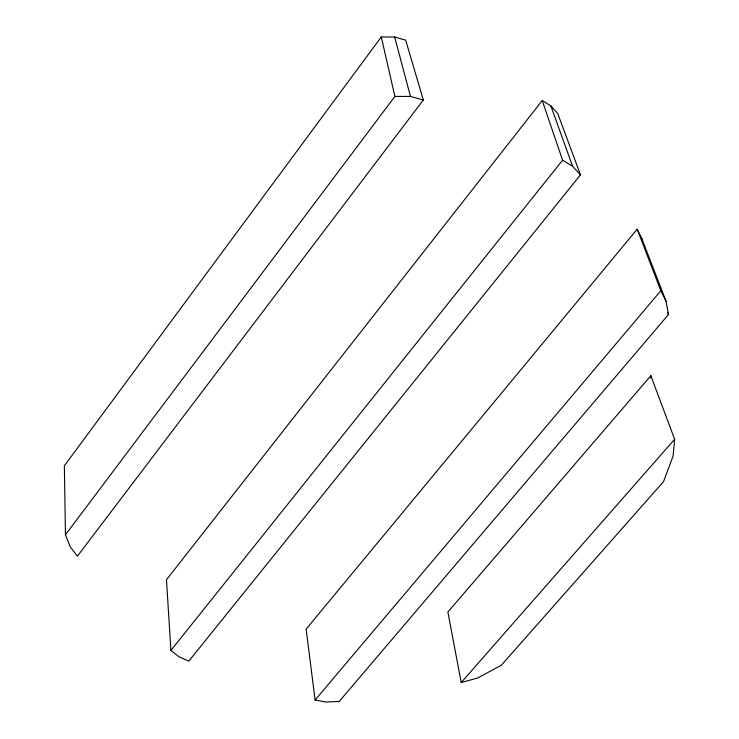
<?xml version="1.0" encoding="UTF-8"?>
<svg xmlns="http://www.w3.org/2000/svg" width="739" height="739" viewBox="0 0 739 739"><rect width="100%" height="100%" fill="white"/><g stroke="black" fill="none" stroke-linecap="round" stroke-linejoin="round"><path stroke-width="1.11" d="M650.662 377.98L650.847 375.726L447.88 612.031L461.21 682.54L477.634 678.005L501.319 665.248L663.567 481.588L673.09 455.991L674.642 439.252L650.847 375.726M381.296 36.95L64.358 465.792L65.448 534.787L70.334 547.008L77.373 556.227L423.318 100.014L405.693 40.183L394.663 37.015L381.296 36.95L394.894 96.43L65.448 534.787M542.232 100.55L166.478 579.736L170.903 650.468L179.078 656.823L188.824 661.119L580.484 174.838L557.677 113.409L550.841 105.889L542.232 100.55L562.591 160.187L572.577 166.266L580.484 174.838M170.903 650.468L562.591 160.187M637.184 229.201L306.14 629.101L315.1 700.036L326.075 702.05L339.219 701.45L668.472 314.555L666.005 301.115L641.692 238.3L637.184 229.201L660.842 290.741L666.005 301.115M315.1 700.036L660.842 290.741M461.21 682.54L674.642 439.252M394.894 96.43L410.478 96.439L423.318 100.014M667.65 312.403L668.472 314.555M550.841 105.889L572.577 166.266M394.663 37.015L410.478 96.439M641.692 238.3L642.099 240.443"/></g></svg>
